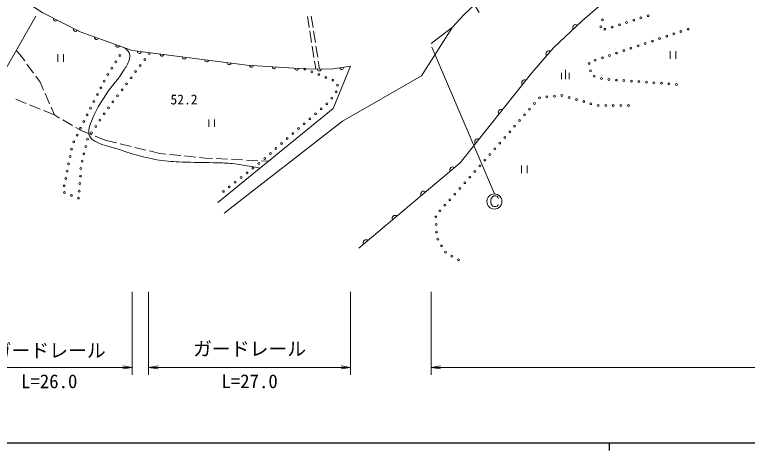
# Model space of a CAD drawing. Units: millimetres at full size, sheet at 1:1000; details may follow other scales. Extents: x 40000 to 680000, y 20000 to 380000.
# Drawn here: x 89100 to 186312, y 204000 to 261772 of the extents above; entities that cross this region are included whole.
import ezdxf
from ezdxf.enums import TextEntityAlignment as Align

# ---------------------------------------------------------------- set-up
doc = ezdxf.new("R2010")
doc.units = ezdxf.units.MM
doc.header["$LTSCALE"] = 1000
for name, color, linetype, lineweight in [('M-BGD', 7, 'Continuous', 13), ('M-STR-HTXT', 7, 'Continuous', 13), ('M-STR-STRC', 7, 'Continuous', 25), ('M-TTL-BAND', 7, 'Continuous', 25)]:
    doc.layers.add(name, color=color, linetype=linetype, lineweight=lineweight)
doc.layers.add('M-BGD-HTXT', color=7, linetype='Continuous')
doc.styles.add('ＭＳ ゴシック', font='')
doc.styles.get('ＭＳ ゴシック').set_extended_font_data('MS Gothic')

# ---------------------------------------------------------------- blocks, each defined once
blk = doc.blocks.new('open_arrow')
at = {"color": 0, "linetype": 'Continuous', "lineweight": -2}
blk.add_lwpolyline([(7.5, 1.25), (0, 0), (7.5, -1.25)], dxfattribs=at)

msp = doc.modelspace()

# ---------------------------------------------------------------- linework, layer by layer
at = {"layer": 'M-BGD'}
for p, q in [((128183, 260057), (127948, 261538)), ((128687, 260069), (128452, 261551)), ((128496, 258081), (128261, 259563)), ((129000, 258094), (128765, 259575)), ((147193, 260125), (144344, 257937)), ((89282, 257004), (89847, 256441)), ((128809, 256106), (128574, 257588)), ((129313, 256118), (129078, 257600)), ((176062, 256916), (176062, 255916)), ((176812, 255916), (176812, 256916)), ((89847, 256441), (90436, 255631)), ((94838, 256536), (94838, 255536)), ((95588, 255536), (95588, 256536)), ((90730, 255227), (91611, 254014)), ((129052, 254572), (128887, 255612)), ((129560, 254561), (129391, 255625)), ((161664, 253197), (161664, 254072)), ((162164, 253197), (162164, 254447)), ((162664, 253197), (162664, 254072)), ((91905, 253609), (92494, 252799)), ((92494, 252799), (92938, 251780)), ((93138, 251321), (93737, 249946)), ((90626, 250008), (89238, 250577)), ((92476, 249249), (91088, 249818)), ((94380, 248468), (92939, 249059)), ((93936, 249487), (94380, 248468)), ((94380, 248468), (95067, 248066)), ((95498, 247813), (96792, 247055)), ((114871, 247886), (114871, 246886)), ((115621, 246886), (115621, 247886)), ((97224, 246802), (97910, 246399)), ((97910, 246399), (99333, 245836)), ((99798, 245651), (101222, 245087)), ((101222, 245087), (102601, 244755)), ((103087, 244638), (104545, 244286)), ((105031, 244169), (106489, 243817)), ((106975, 243700), (108355, 243367)), ((108355, 243367), (109151, 243288)), ((109649, 243238), (111141, 243089)), ((111639, 243039), (113131, 242890)), ((113629, 242840), (114425, 242760)), ((114425, 242760), (115353, 242713)), ((115852, 242688), (117350, 242611)), ((117849, 242586), (119347, 242510)), ((119847, 242484), (121345, 242408)), ((121844, 242383), (122771, 242335)), ((156339, 241771), (156339, 240771)), ((157089, 240771), (157089, 241771))]:
    msp.add_line(p, q, dxfattribs=at)
for points in [[(348754, 287127), (328847, 289024), (317237, 290731), (280889, 297637), (251977, 300596), (238470, 300976), (226405, 300723), (219322, 299230), (211759, 297131), (204525, 294601), (198808, 291693), (194078, 288455), (189576, 284711), (184947, 280259), (174070, 269332), (164382, 260960), (160588, 257393), (157730, 254054), (148223, 242145), (134767, 230813)], [(82663, 270241), (88025, 265148), (92848, 262012), (97789, 259482), (104703, 257003), (119909, 255085), (127497, 254604), (131115, 254529), (133669, 254959)], [(116898, 235429), (132614, 247654), (143086, 253674), (147193, 260125), (148727, 261794), (150110, 263059), (150737, 262080)], [(116051, 236861), (131371, 249340), (133669, 254959)]]:
    msp.add_lwpolyline(points, dxfattribs=at)
for centre in [(173143, 261638), (167073, 261079), (169329, 260434), (170282, 260735), (171236, 261036), (172190, 261337), (166874, 260165), (167421, 259833), (168375, 260134), (177504, 259549), (178452, 259867), (174660, 258594), (175608, 258912), (176556, 259230), (171816, 257638), (172764, 257957), (173712, 258275), (106960, 256609), (168972, 256683), (169920, 257002), (170868, 257320), (103073, 256350), (106358, 255811), (166128, 255728), (167076, 256046), (168024, 256365), (101982, 254674), (102527, 255512), (105756, 255012), (165339, 255314), (101444, 253831), (105154, 254214), (127614, 254558), (128543, 254190), (129473, 253822), (165501, 254327), (165998, 253628), (100986, 252942), (104552, 253416), (130403, 253454), (131333, 253086), (166949, 253316), (167933, 253177), (168930, 253104), (169928, 253032), (170925, 252960), (171922, 252887), (172920, 252815), (173917, 252742), (174914, 252670), (100528, 252053), (103347, 251819), (103950, 252617), (131934, 252431), (175912, 252598), (176909, 252525), (100071, 251165), (102745, 251020), (131190, 250697), (131737, 251534), (158743, 250748), (159716, 250882), (160712, 250969), (161707, 251044), (162670, 250775), (99613, 250276), (102143, 250222), (130525, 249962), (158083, 249998), (163633, 250506), (164596, 250237), (165559, 249967), (166528, 249739), (167528, 249739), (168528, 249739), (169528, 249739), (170528, 249739), (99155, 249387), (101541, 249424), (129775, 249300), (157422, 249247), (98704, 248494), (100414, 247772), (100967, 248605), (128275, 247978), (129025, 248639), (156761, 248496), (98261, 247598), (99860, 246940), (127524, 247316), (155439, 246995), (156100, 247746), (97818, 246701), (99307, 246107), (126024, 245994), (126774, 246655), (154778, 246245), (96932, 244908), (97375, 245805), (98770, 245267), (125274, 245332), (154117, 245494), (96653, 243955), (98532, 244295), (123774, 244010), (124524, 244671), (152796, 243993), (153457, 244744), (96458, 242975), (98294, 243324), (123024, 243348), (152135, 243243), (96263, 241994), (98057, 242352), (121505, 242048), (122274, 242687), (151474, 242492), (96067, 241013), (97889, 241370), (120719, 241430), (150152, 240991), (150813, 241742), (95872, 240032), (97815, 240373), (119147, 240193), (119933, 240811), (149491, 240241), (95677, 239052), (97740, 239376), (118362, 239574), (148830, 239491), (95697, 238188), (97665, 238378), (116790, 238337), (117576, 238956), (148169, 238740), (96625, 237814), (97552, 237441), (146847, 237239), (147508, 237990), (146186, 236489), (145525, 235739), (144985, 234945), (145021, 233946), (145056, 232946), (145241, 231991), (145754, 231133), (146267, 230274), (147107, 229756), (147984, 229276)]:
    msp.add_circle(centre, 125, dxfattribs=at)
for centre, radius, start, end in [((94496, 261168), 250, 152.89003, 332.89003), ((97167, 259801), 250, 152.89003, 332.89003), ((163523, 260078), 379, 51.39976, 215.0573), ((99955, 258706), 250, 160.27539, 340.27539), ((102779, 257693), 250, 160.27539, 340.27539), ((105652, 256884), 250, 172.81048, 352.81048), ((159964, 256582), 379, 57.6057, 221.26324), ((108628, 256508), 250, 172.81048, 352.81048), ((111604, 256133), 250, 172.81048, 352.81048), ((114581, 255757), 250, 172.81048, 352.81048), ((117557, 255382), 250, 172.81048, 352.81048), ((120537, 255045), 250, 176.37611, 356.37611), ((123531, 254856), 250, 176.37611, 356.37611), ((132503, 254762), 250, 189.55429, 9.55429), ((126525, 254666), 250, 176.37611, 356.37611), ((129523, 254562), 250, 178.79817, 358.79817), ((156757, 252749), 379, 59.57331, 223.23085), ((153638, 248841), 379, 59.57331, 223.23085), ((150519, 244934), 379, 59.57331, 223.23085), ((147196, 241209), 379, 48.27214, 211.92967), ((143371, 237989), 379, 48.27214, 211.92967), ((139547, 234768), 379, 48.27214, 211.92967), ((135722, 231547), 379, 48.27214, 211.92967)]:
    msp.add_arc(centre, radius, start, end, dxfattribs=at)
msp.add_open_spline([(103563, 257412), (103901, 257207), (104131, 257061), (104282, 256693), (104440, 256307), (104371, 256021), (104237, 255625), (104026, 255008), (103780, 254713), (103427, 254164), (102512, 252738), (101773, 252093), (100875, 250656), (100169, 249527), (99784, 248876), (99279, 247644), (99098, 247202), (99003, 246939), (98964, 246463), (98931, 246066), (98931, 245784), (99166, 245463), (99401, 245143), (99637, 245052), (99987, 244867), (100956, 244355), (101607, 244321), (102651, 243990), (104025, 243554), (104781, 243261), (106181, 242922), (107121, 242695), (107651, 242566), (108610, 242439), (109836, 242275), (110533, 242268), (111769, 242214), (113445, 242140), (114387, 242192), (116063, 242124), (116947, 242088), (117445, 242090), (118323, 241978), (119179, 241868), (119655, 241782), (120504, 241629), (120949, 241549), (121093, 241524), (121642, 241416)], degree=3, knots=[0, 0, 0, 0, 1, 1, 1, 2, 2, 2, 3, 3, 3, 4, 4, 4, 5, 5, 5, 6, 6, 6, 7, 7, 7, 8, 8, 8, 9, 9, 9, 10, 10, 10, 11, 11, 11, 12, 12, 12, 13, 13, 13, 14, 14, 14, 15, 15, 15, 16, 16, 16, 16], dxfattribs=at)
at = {"layer": 'M-STR-HTXT'}
for p, q in [((104703, 225000), (104703, 214002)), ((106868, 225000), (106868, 214001)), ((133669, 225000), (133669, 214001)), ((144344, 225000), (144344, 214000)), ((82663, 215002), (104703, 215002)), ((106868, 215001), (133669, 215001)), ((144344, 215000), (347563, 215000))]:
    msp.add_line(p, q, dxfattribs=at)
at = {"layer": 'M-STR-STRC', "lineweight": 13}
for p, q in [((91889, 261553), (83415, 246733)), ((144460, 257477), (152753, 238000)), ((152290, 237191), (152342, 237409)), ((152342, 237409), (152396, 237477)), ((152396, 237477), (152511, 237632)), ((152511, 237632), (152666, 237737)), ((152666, 237737), (152945, 237740)), ((152945, 237740), (153107, 237688)), ((153107, 237688), (153217, 237578)), ((153217, 237578), (153275, 237409)), ((152290, 236860), (152290, 237191)), ((152337, 236649), (152290, 236860)), ((152450, 236480), (152337, 236649)), ((152556, 236372), (152450, 236480)), ((152672, 236316), (152556, 236372)), ((152947, 236316), (152672, 236316)), ((153109, 236368), (152947, 236316)), ((153219, 236482), (153109, 236368)), ((153269, 236584), (153219, 236482))]:
    msp.add_line(p, q, dxfattribs=at)
msp.add_circle((152753, 237000), 1000, dxfattribs=at)
msp.add_circle((152753, 237000), 1000, dxfattribs=at)
at = {"layer": 'M-TTL-BAND'}
for p, q in [((40000, 205000), (579000, 205000)), ((168000, 205000), (168000, 204000))]:
    msp.add_line(p, q, dxfattribs=at)

# ---------------------------------------------------------------- block references
at = {"layer": 'M-STR-HTXT', "xscale": 167, "yscale": 167, "rotation": 180}
for p in [(104703, 215002), (133669, 215001)]:
    msp.add_blockref('open_arrow', p, dxfattribs=at)
at = {"layer": 'M-STR-HTXT', "xscale": 167, "yscale": 167}
for p in [(106868, 215001), (144344, 215000)]:
    msp.add_blockref('open_arrow', p, dxfattribs=at)

# ---------------------------------------------------------------- texts
at = {"layer": 'M-BGD-HTXT', "style": 'ＭＳ ゴシック'}
msp.add_text('52.2', height=1320, dxfattribs=at).set_placement((109771, 249470), align=Align.BOTTOM_LEFT)
at = {"layer": 'M-STR-HTXT', "style": 'ＭＳ ゴシック'}
for s, p in [('ガードレール', (93683, 215772)), ('ガードレール', (120269, 215994)), ('L=26.0', (93683, 211693)), ('L=27.0', (120269, 211695))]:
    msp.add_text(s, height=1833, dxfattribs=at).set_placement(p, align=Align.BOTTOM_CENTER)

doc.saveas('drawing.dxf')
